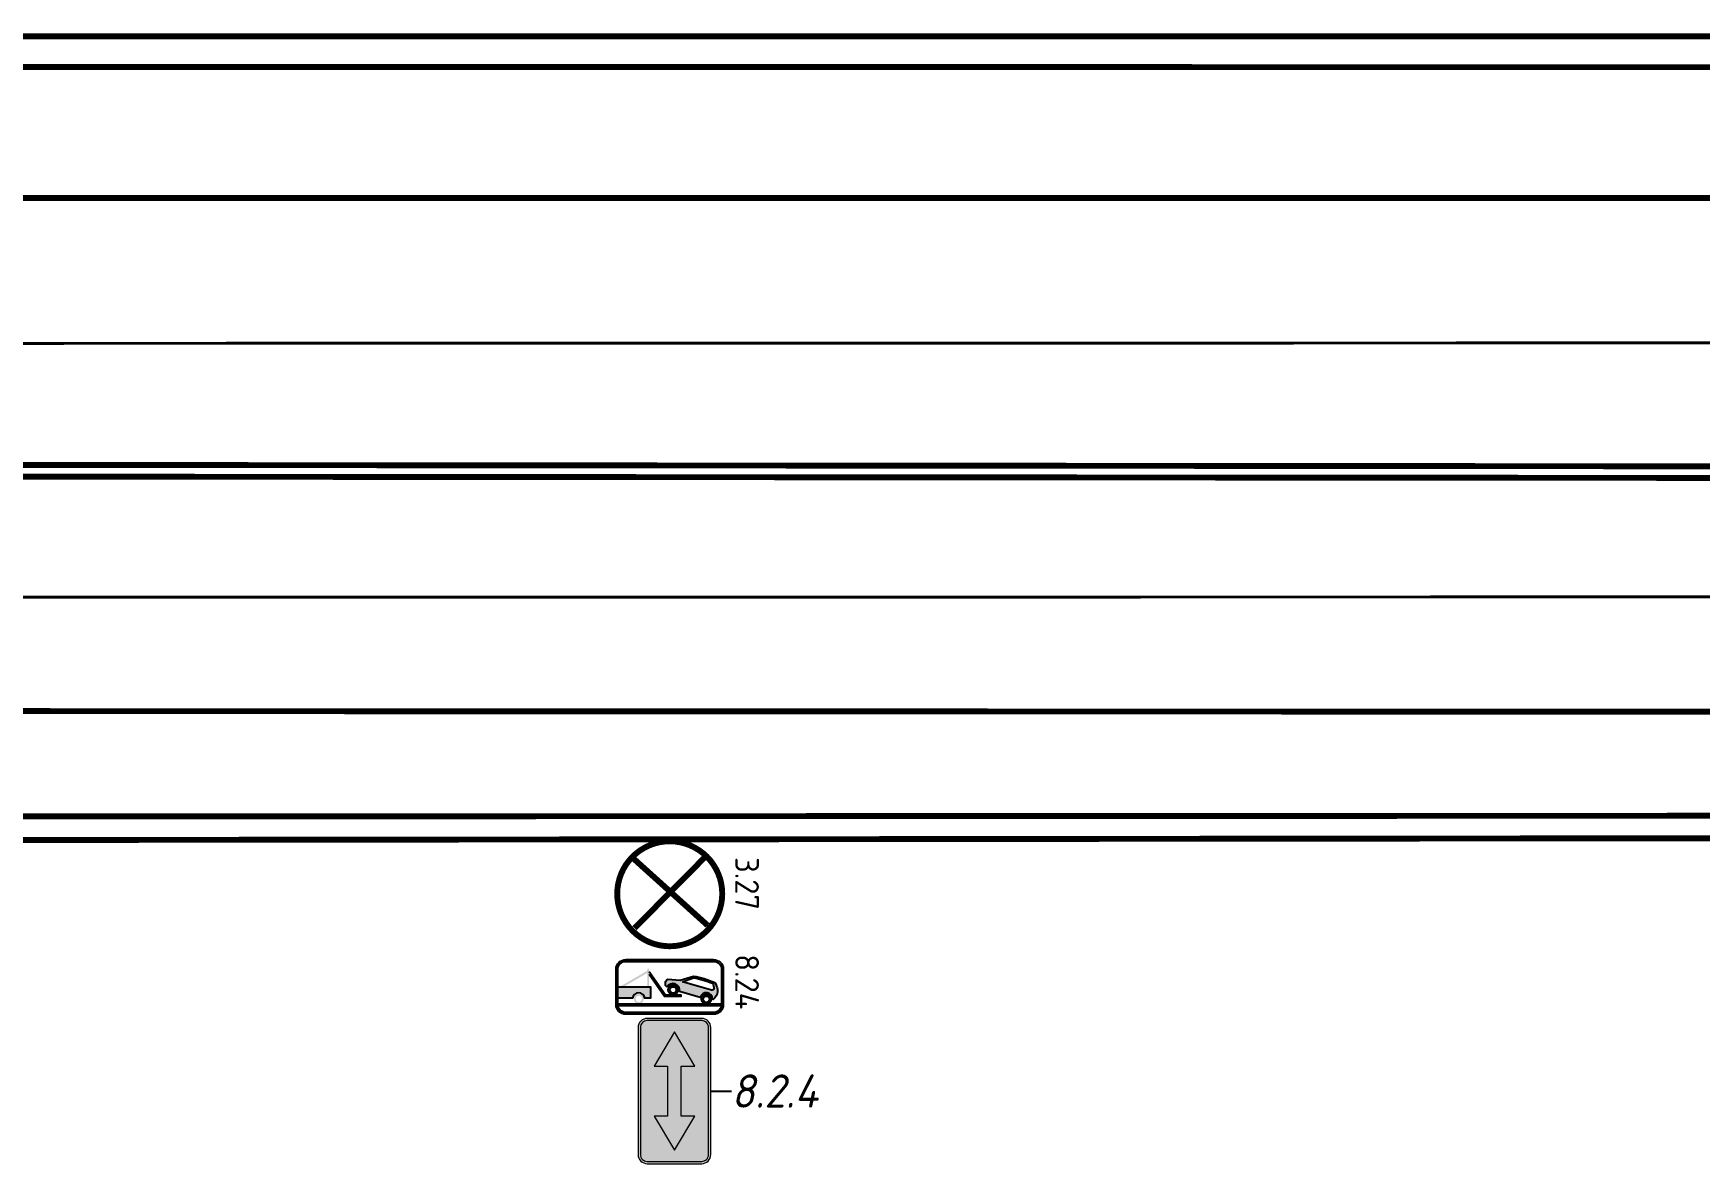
# Model space of a CAD drawing. Header units: millimetres. Extents: x 1734 to 2050, y 1482 to 1843.
# Drawn here: x 1817.22 to 1857.34, y 1628.23 to 1655.45 of the extents above; entities that cross this region are included whole.
import ezdxf
from ezdxf.enums import TextEntityAlignment as Align

# ---------------------------------------------------------------- set-up
doc = ezdxf.new("R2010")
doc.units = ezdxf.units.MM
doc.linetypes.add('1.3', pattern=[17.848385, 5.910826, -0.0001, 11.937459])
doc.linetypes.add('1.6_3_1', pattern=[4, 0, -1, 3])
doc.layers.add('знаки', color=7, linetype='Continuous', lineweight=0)
doc.layers.add('КПЧ', color=9, linetype='Continuous')
doc.layers.add('Разметки', color=7, linetype='Continuous')
doc.styles.add('ROMAND', font='ROMAND.SHX', dxfattribs={"height": 2})
doc.styles.add('SASH', font='simplex8.shx', dxfattribs={"width": 0.9, "oblique": 12})

# ---------------------------------------------------------------- blocks, each defined once
blk = doc.blocks.new('*U62')
at = {"layer": 'знаки'}
h = blk.add_hatch(color=256, dxfattribs=at)
edge = h.paths.add_edge_path()
edge.add_arc((-0.656, 0.219), 0.219, 180, 270)
edge.add_line((-0.656, 0), (0.656, 0))
edge.add_arc((0.656, 0.219), 0.219, 270, 360)
edge.add_line((0.875, 0.219), (0.875, 3.281))
edge.add_arc((0.656, 3.281), 0.219, 360, 450)
edge.add_line((0.656, 3.5), (-0.656, 3.5))
edge.add_arc((-0.656, 3.281), 0.219, 90, 180)
edge.add_line((-0.875, 3.281), (-0.875, 0.219))
edge = h.paths.add_edge_path(flags=16)
edge.add_arc((-0.656, 0.219), 0.164, 180, 270)
edge.add_line((-0.656, 0.055), (0.656, 0.055))
edge.add_arc((0.656, 0.219), 0.164, 270, 360)
edge.add_line((0.82, 0.219), (0.82, 3.281))
edge.add_arc((0.656, 3.281), 0.164, 0, 90)
edge.add_line((0.656, 3.445), (-0.656, 3.445))
edge.add_arc((-0.656, 3.281), 0.164, 90, 180)
edge.add_line((-0.82, 3.281), (-0.82, 0.219))
at = {"layer": 'знаки', "true_color": 0xffffff}
h = blk.add_hatch(color=7, dxfattribs=at)
edge = h.paths.add_edge_path()
edge.add_arc((-0.656, 0.219), 0.164, 180, 270)
edge.add_line((-0.656, 0.055), (0.656, 0.055))
edge.add_arc((0.656, 0.219), 0.164, 270, 360)
edge.add_line((0.82, 0.219), (0.82, 3.281))
edge.add_arc((0.656, 3.281), 0.164, 0, 90)
edge.add_line((0.656, 3.445), (-0.656, 3.445))
edge.add_arc((-0.656, 3.281), 0.164, 90, 180)
edge.add_line((-0.82, 3.281), (-0.82, 0.219))
h.paths.add_polyline_path([(0.164, 1.148), (0.164, 2.352), (0.492, 2.352), (0, 3.172), (-0.492, 2.352), (-0.164, 2.352), (-0.164, 1.148), (-0.492, 1.148), (0, 0.328), (0.492, 1.148)], flags=16)
at = {"layer": 'знаки'}
blk.add_hatch(color=256, dxfattribs=at).paths.add_polyline_path([(0.164, 1.148), (0.164, 2.352), (0.492, 2.352), (0, 3.172), (-0.492, 2.352), (-0.164, 2.352), (-0.164, 1.148), (-0.492, 1.148), (0, 0.328), (0.492, 1.148)])
at = {"layer": 'Defpoints'}
blk.add_lwpolyline([(0.875, 1.75), (1.375, 1.75)], dxfattribs=at)
at = {"layer": 'знаки'}
blk.add_lwpolyline([(-0.875, 0.219, 0.414214), (-0.656, 0), (0.656, 0, 0.414214), (0.875, 0.219), (0.875, 3.281, 0.414214), (0.656, 3.5), (-0.656, 3.5, 0.414214), (-0.875, 3.281), (-0.875, 0.219)], format="xyb", dxfattribs=at)
blk.add_lwpolyline([(-0.82, 0.219, 0.414214), (-0.656, 0.055), (0.656, 0.055, 0.414214), (0.82, 0.219), (0.82, 3.281, 0.414214), (0.656, 3.445), (-0.656, 3.445, 0.414214), (-0.82, 3.281)], format="xyb", close=True, dxfattribs=at)
blk.add_lwpolyline([(0.164, 1.148), (0.164, 2.352), (0.492, 2.352), (0, 3.172), (-0.492, 2.352), (-0.164, 2.352), (-0.164, 1.148), (-0.492, 1.148), (0, 0.328), (0.492, 1.148)], close=True, dxfattribs=at)
at = {"layer": 'знаки', "color": 0, "lineweight": 30, "style": 'SASH', "oblique": 12, "width": 0.9}
blk.add_text('8.2.4', height=0.8, dxfattribs=at).set_placement((1.375, 1.75), align=Align.MIDDLE_LEFT)

msp = doc.modelspace()

# ---------------------------------------------------------------- hatches: boundary and pattern name
at = {"lineweight": 5}
h = msp.add_hatch(color=7, dxfattribs=at)
h.dxf.hatch_style = 1
h.paths.add_polyline_path([(1833.657, 1632.546), (1833.628, 1632.591, 0.054165), (1833.116, 1632.746), (1832.797, 1632.648), (1832.49, 1632.667), (1832.44, 1632.611), (1832.44, 1632.519), (1832.484, 1632.475, -0.896878), (1832.777, 1632.372), (1833.277, 1632.226, -0.88868), (1833.576, 1632.19), (1833.589, 1632.184, 0.217669), (1833.698, 1632.373, 0.066532)], flags=0)
h.paths.add_polyline_path([(1832.853, 1632.606), (1833.119, 1632.705, -0.035096), (1833.571, 1632.571, -0.16621), (1833.609, 1632.436, -0.41795), (1833.553, 1632.407)], flags=0)
h.paths.add_polyline_path([(1832.745, 1632.412, 1), (1832.509, 1632.412, 0.362322), (1832.606, 1632.296), (1832.648, 1632.296, 0.362322)], flags=0)
h.paths.add_polyline_path([(1832.55, 1632.412, -1), (1832.703, 1632.412, -1)], flags=0)
h.paths.add_polyline_path([(1833.544, 1632.188, 1), (1833.308, 1632.188, 0.334886), (1833.393, 1632.075), (1833.458, 1632.075, 0.334886)], flags=0)
h.paths.add_polyline_path([(1833.349, 1632.188, -1), (1833.502, 1632.188, -1)], flags=0)
h.paths.add_polyline_path([(1833.794, 1632.059), (1833.794, 1632.075), (1833.458, 1632.075, -0.140008), (1833.393, 1632.075), (1831.815, 1632.075, -0.064551), (1831.785, 1632.075), (1831.295, 1632.075), (1831.295, 1632.059, 0.031055), (1831.296, 1632.036), (1833.792, 1632.036, 0.031055)], flags=0)
h.paths.add_polyline_path([(1831.918, 1632.192, 1), (1831.682, 1632.192, 0.376937), (1831.785, 1632.075), (1831.815, 1632.075, 0.376937)], flags=0)
h.paths.add_polyline_path([(1831.723, 1632.192, -1), (1831.876, 1632.192, -1)], flags=0)
h.paths.add_polyline_path([(1832.08, 1632.483), (1831.295, 1632.483), (1831.295, 1632.21), (1831.647, 1632.21, -0.862024), (1831.947, 1632.21), (1832.08, 1632.21)], flags=0)
h.paths.add_polyline_path([(1832.047, 1632.923), (1832.003, 1632.923), (1832.003, 1632.483), (1832.047, 1632.483)], flags=0)
h.paths.add_polyline_path([(1832.003, 1632.818), (1832.003, 1632.872), (1831.334, 1632.483), (1831.427, 1632.483)], flags=0)
h.paths.add_polyline_path([(1832.047, 1632.854), (1832.047, 1632.782), (1832.416, 1632.256), (1832.81, 1632.256), (1832.81, 1632.296), (1832.648, 1632.296, -0.090424), (1832.606, 1632.296), (1832.439, 1632.296)], flags=0)
h.paths.add_polyline_path([(1833.601, 1633.141), (1831.487, 1633.141, 0.414214), (1831.253, 1632.907), (1831.253, 1632.059, 0.414214), (1831.487, 1631.826), (1833.601, 1631.826, 0.414214), (1833.835, 1632.059), (1833.835, 1632.907, 0.414214)])
h.paths.add_polyline_path([(1833.601, 1633.099, -0.414214), (1833.794, 1632.907), (1833.794, 1632.059, -0.414214), (1833.601, 1631.867), (1831.487, 1631.867, -0.414214), (1831.295, 1632.059), (1831.295, 1632.907, -0.414214), (1831.487, 1633.099)], flags=16)
h.paths.add_polyline_path([(1832.047, 1632.923), (1832.047, 1632.854), (1832.439, 1632.296), (1832.606, 1632.296, -0.362322), (1832.509, 1632.412, -1), (1832.745, 1632.412, -0.362322), (1832.648, 1632.296), (1832.81, 1632.296), (1832.81, 1632.256), (1832.416, 1632.256), (1832.047, 1632.782), (1832.047, 1632.483), (1831.334, 1632.483), (1832.003, 1632.872), (1832.003, 1632.923)], flags=0)
h.paths.add_polyline_path([(1832.49, 1632.667), (1832.797, 1632.648), (1833.116, 1632.746, -0.054165), (1833.628, 1632.591), (1833.657, 1632.546, -0.066532), (1833.698, 1632.373, -0.217669), (1833.589, 1632.184), (1833.576, 1632.19, 0.88868), (1833.277, 1632.226), (1832.777, 1632.372, 0.896878), (1832.484, 1632.475), (1832.44, 1632.519), (1832.44, 1632.611)], flags=0)
h.paths.add_polyline_path([(1831.918, 1632.192, -0.376937), (1831.815, 1632.075), (1833.393, 1632.075, -0.334886), (1833.308, 1632.188, -1), (1833.544, 1632.188, -0.498255), (1833.393, 1632.075), (1831.815, 1632.075, -0.452499), (1831.682, 1632.192, -1)], flags=0)
h = msp.add_hatch(color=7, dxfattribs=at)
h.dxf.hatch_style = 1
h.paths.add_polyline_path([(1832.745, 1632.412, 1), (1832.509, 1632.412, 0.362322), (1832.606, 1632.296), (1832.648, 1632.296, 0.362322)], flags=17)
h.paths.add_polyline_path([(1832.55, 1632.412, -1), (1832.703, 1632.412, -1)], flags=16)
h.paths.add_polyline_path([(1833.544, 1632.188, 1), (1833.308, 1632.188, 0.334886), (1833.393, 1632.075), (1833.458, 1632.075, 0.334886)])
h.paths.add_polyline_path([(1833.349, 1632.188, -1), (1833.502, 1632.188, -1)], flags=16)
h.paths.add_polyline_path([(1832.81, 1632.296), (1832.648, 1632.296, -0.090424), (1832.606, 1632.296), (1832.439, 1632.296), (1832.047, 1632.854), (1832.047, 1632.782), (1832.416, 1632.256), (1832.81, 1632.256)])
h.paths.add_polyline_path([(1832.047, 1632.923), (1832.003, 1632.923), (1832.003, 1632.483), (1832.047, 1632.483)])
h.paths.add_polyline_path([(1832.003, 1632.818), (1832.003, 1632.872), (1831.334, 1632.483), (1831.427, 1632.483)])
h.paths.add_polyline_path([(1832.08, 1632.483), (1831.295, 1632.483), (1831.295, 1632.21), (1831.647, 1632.21, -0.862024), (1831.947, 1632.21), (1832.08, 1632.21)])
h.paths.add_polyline_path([(1831.682, 1632.192, 0.376937), (1831.785, 1632.075), (1831.815, 1632.075, 0.376937), (1831.918, 1632.192, 1)])
h.paths.add_polyline_path([(1831.876, 1632.192, -1), (1831.723, 1632.192, -1)], flags=16)
h = msp.add_hatch(color=7, dxfattribs=at)
h.dxf.hatch_style = 1
h.paths.add_polyline_path([(1833.657, 1632.546), (1833.628, 1632.591, 0.054165), (1833.116, 1632.746), (1832.797, 1632.648), (1832.49, 1632.667), (1832.44, 1632.611), (1832.44, 1632.519), (1832.484, 1632.475, -0.896878), (1832.777, 1632.372), (1833.277, 1632.226, -0.88868), (1833.576, 1632.19), (1833.589, 1632.184, 0.217669), (1833.698, 1632.373, 0.066532)])
h.paths.add_polyline_path([(1832.853, 1632.606), (1833.119, 1632.705, -0.035096), (1833.571, 1632.571, -0.16621), (1833.609, 1632.436, -0.41795), (1833.553, 1632.407)], flags=16)
h = msp.add_hatch(color=7, dxfattribs=at)
h.dxf.hatch_style = 1
h.paths.add_polyline_path([(1833.794, 1632.059), (1833.794, 1632.075), (1833.458, 1632.075, -0.140008), (1833.393, 1632.075), (1831.815, 1632.075, -0.064551), (1831.785, 1632.075), (1831.295, 1632.075), (1831.295, 1632.059, 0.031055), (1831.296, 1632.036), (1833.792, 1632.036, 0.031055)])

# ---------------------------------------------------------------- linework, layer by layer
at = {"color": 1, "linetype": 'Continuous', "const_width": 0.142}
msp.add_lwpolyline([(1831.28, 1634.727, 1), (1833.809, 1634.727, 1)], format="xyb", close=True, dxfattribs=at)
for points in [[(1831.636, 1635.607), (1833.457, 1633.965)], [(1831.697, 1633.899), (1833.386, 1635.602)]]:
    msp.add_lwpolyline(points, dxfattribs=at)
at = {"layer": 'КПЧ', "color": 5, "lineweight": 30, "const_width": 0.142}
for points in [[(1753.435, 1655.381), (1887.339, 1655.377)], [(1754.65, 1635.957), (1886.228, 1636.094)]]:
    msp.add_lwpolyline(points, dxfattribs=at)
at = {"layer": 'Разметки', "color": 7, "linetype": '1.3', "lineweight": 0, "const_width": 0.142, "flags": 128}
for points in [[(1754.623, 1654.651), (1886.784, 1654.632)], [(1755.747, 1645.106), (1886.947, 1644.999)], [(1788.446, 1636.579), (1886.579, 1636.617)]]:
    msp.add_lwpolyline(points, dxfattribs=at)
at = {"layer": 'Разметки', "color": 2, "linetype": '1.3', "lineweight": 0, "const_width": 0.142, "flags": 128}
for points in [[(1785.168, 1651.491), (1884.753, 1651.48)], [(1790.68, 1639.136), (1869.368, 1639.108)]]:
    msp.add_lwpolyline(points, dxfattribs=at)
at = {"layer": 'Разметки', "color": 7, "linetype": '1.6_3_1', "lineweight": 0, "const_width": 0.0712, "flags": 128}
msp.add_lwpolyline([(1768.659, 1647.971), (1886.68, 1648.003)], dxfattribs=at)
at = {"layer": 'Разметки', "color": 7, "linetype": '1.3', "lineweight": 0, "true_color": 0xffffff, "const_width": 0.142, "flags": 128}
msp.add_lwpolyline([(1755.807, 1644.82), (1886.765, 1644.721)], dxfattribs=at)
at = {"layer": 'Разметки', "linetype": '1.6_3_1', "lineweight": 0, "const_width": 0.0712, "flags": 128}
msp.add_lwpolyline([(1886.902, 1641.881), (1755.057, 1641.861)], dxfattribs=at)
at = {"layer": 'Разметки', "color": 255}
for points in [[(1831.487, 1633.141), (1833.601, 1633.141, -0.414214), (1833.835, 1632.907), (1833.835, 1632.059, -0.414214), (1833.601, 1631.826), (1831.487, 1631.826, -0.414214), (1831.253, 1632.059), (1831.253, 1632.907, -0.414214)], [(1831.487, 1633.099), (1833.601, 1633.099, -0.414214), (1833.794, 1632.907), (1833.794, 1632.059, -0.414214), (1833.601, 1631.867), (1831.487, 1631.867, -0.414214), (1831.295, 1632.059), (1831.295, 1632.907, -0.414214)]]:
    msp.add_lwpolyline(points, format="xyb", close=True, dxfattribs=at)
for points in [[(1832.047, 1632.854), (1832.439, 1632.296), (1832.81, 1632.296), (1832.81, 1632.256), (1832.416, 1632.256), (1832.047, 1632.782)], [(1831.253, 1632.075), (1833.835, 1632.075)], [(1831.254, 1632.036), (1833.834, 1632.036)]]:
    msp.add_lwpolyline(points, dxfattribs=at)
for points in [[(1832.484, 1632.475), (1832.44, 1632.519), (1832.44, 1632.611), (1832.49, 1632.667), (1832.797, 1632.648), (1833.116, 1632.746, -0.054165), (1833.628, 1632.591), (1833.657, 1632.546, -0.066532), (1833.698, 1632.373, -0.217669), (1833.589, 1632.184), (1833.576, 1632.19, 0.88868), (1833.277, 1632.226), (1832.777, 1632.372, 0.896878), (1832.484, 1632.475)], [(1832.853, 1632.606), (1833.119, 1632.705, -0.035096), (1833.571, 1632.571, -0.16621), (1833.609, 1632.436, -0.41795), (1833.553, 1632.407), (1832.853, 1632.606)], [(1831.295, 1632.483), (1832.08, 1632.483), (1832.08, 1632.21), (1831.947, 1632.21, 0.862024), (1831.647, 1632.21), (1831.295, 1632.21)]]:
    msp.add_lwpolyline(points, format="xyb", dxfattribs=at)
for centre, radius in [((1832.627, 1632.412), 0.118), ((1832.627, 1632.412), 0.0765), ((1833.426, 1632.188), 0.118), ((1833.426, 1632.188), 0.0765)]:
    msp.add_circle(centre, radius, dxfattribs=at)

# ---------------------------------------------------------------- block references
at = {"layer": 'знаки'}
msp.add_blockref('*U62', (1832.658, 1628.226), dxfattribs=at)

# ---------------------------------------------------------------- texts
at = {"color": 7, "linetype": 'Continuous', "style": 'ROMAND', "width": 0.9}
for s, p in [('3.27', (1834.122, 1635.61)), ('8.24', (1834.122, 1633.269))]:
    msp.add_text(s, height=0.5699, rotation=270, dxfattribs=at).set_placement(p)

doc.saveas('drawing.dxf')
